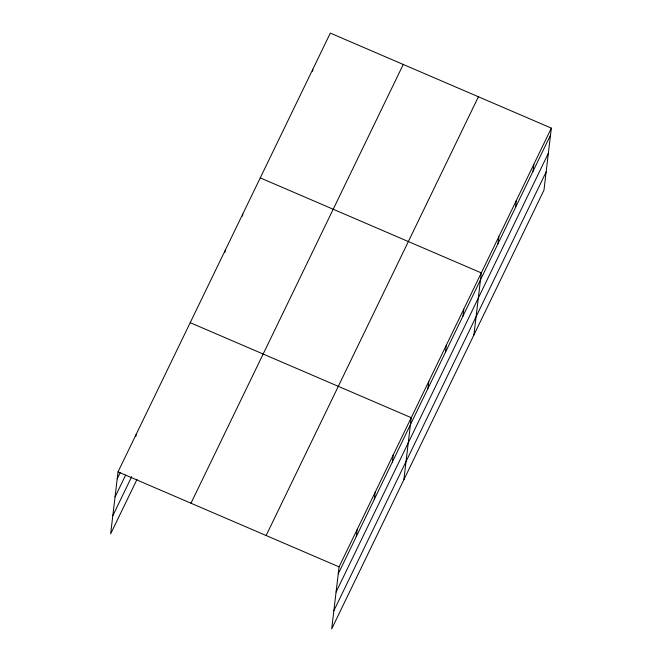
<?xml version="1.0" encoding="UTF-8"?>
<svg xmlns="http://www.w3.org/2000/svg" width="662" height="662" viewBox="0 0 662 662"><rect width="100%" height="100%" fill="white"/><g stroke="black" fill="none" stroke-linecap="round" stroke-linejoin="round"><path stroke-width="0.99" d="M551.355 128.122L339.076 566.871L331.687 628.9L543.965 190.143L551.355 128.122L330.313 33.1L118.035 471.857L110.645 533.878L137.051 479.305M135.842 436.564L136.082 434.562M224.997 252.288L225.237 250.286M242.515 216.085L242.755 214.083M312.563 71.297L312.803 69.295M356.288 536.584L357.124 529.583M374.328 499.289L375.164 492.288M392.376 461.993L393.211 454.993M403.861 479.727L411.251 417.697L190.209 322.675M427.933 388.503L428.769 381.502M445.443 352.308L446.279 345.299M462.961 316.105L463.789 309.104M473.909 334.931L481.307 272.91L260.265 177.888M497.981 243.715L498.817 236.715M515.499 207.512L516.335 200.512M533.009 171.317L533.845 164.317M117.207 478.858L120.285 472.486M115.039 497.013L125.598 475.184M112.805 515.723L131.73 476.607M190.979 503.211L403.257 64.454M266.132 535.517L478.411 96.76M338.241 573.88L550.519 135.122M336.081 592.035L548.359 153.278M333.847 610.745L546.125 171.988M118.035 471.857L339.076 566.871"/></g></svg>
